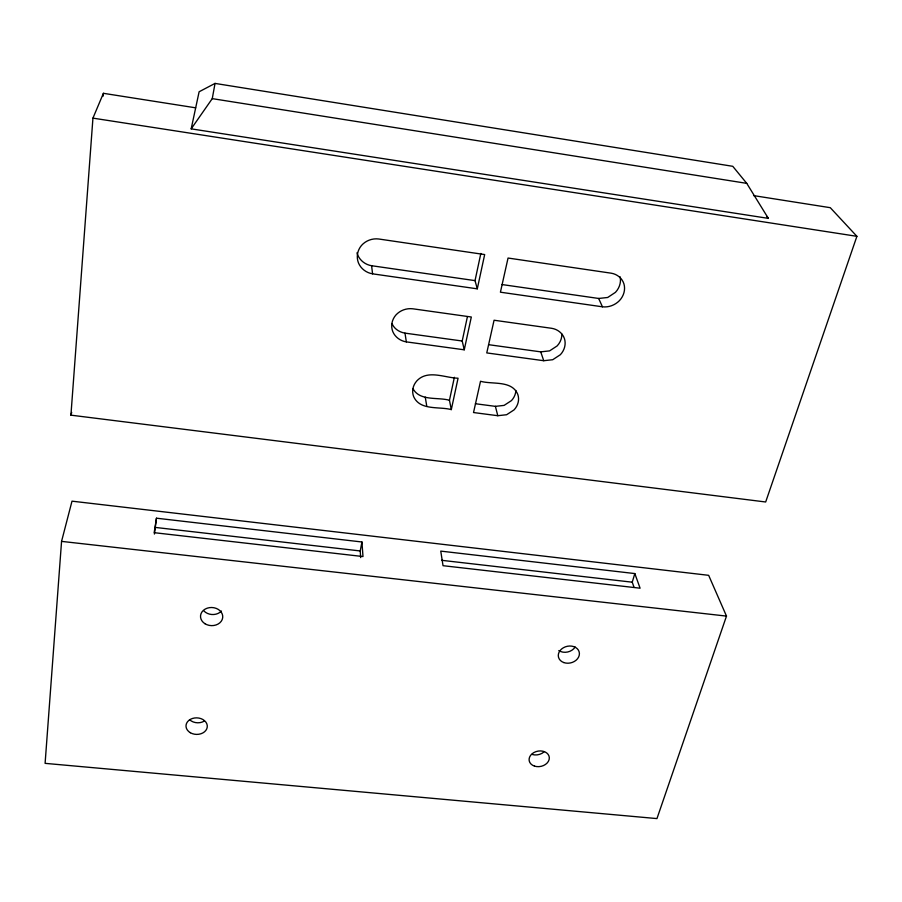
<?xml version="1.0" encoding="UTF-8"?>
<svg xmlns="http://www.w3.org/2000/svg" width="902" height="902" viewBox="0 0 902 902"><rect width="100%" height="100%" fill="white"/><g stroke="black" fill="none" stroke-linecap="round" stroke-linejoin="round"><path stroke-width="1.35" d="M61.561 541.38L45.1 763.351L656.96 818.588L726.493 616.1L708.656 575.318L72.002 501.162L61.561 541.38L726.493 616.1M753.542 195.599L830.28 207.685L856.9 236.324L765.674 501.986L70.92 415.157L92.94 118.128L103.403 93.312L195.678 107.823M103.189 96.108L103.403 93.312M154.4 534.074L156.474 518.199L361.939 541.989L362.987 556.545L154.174 532.676L156.474 518.199M191.179 128.851L212.263 98.634L215.037 83.412L732.762 166.306L746.743 183.354L768.346 218.374L191.179 128.851L199.116 91.767L215.037 83.412M360.687 557.616L360.225 550.953L361.939 541.989M451.304 409.609L458.058 378.22C444.866 377.882 427.695 369.268 416.837 380.881A18.04 16.123 -10.4 0 0 413.68 396.677C420.129 410.827 439.206 406.283 451.304 409.609L449.455 400.285L454.371 377.295M464.259 349.807L471.318 317.008L412.744 308.788C406.52 308.044 400.127 310.356 395.899 315.012A18.502 16.969 -9.8 0 0 392.787 331.598C395.099 337.168 400.432 340.99 406.34 341.881L464.259 349.807L462.207 341.012L467.416 316.636M477.293 288.832L484.667 254.556L378.727 238.996C372.312 238.173 365.727 240.62 361.465 245.491A18.998 17.905 -6.7 0 0 358.477 262.956C360.89 268.762 366.392 272.855 372.56 273.836L477.293 288.832L475.027 280.623L480.834 253.462M70.92 415.157L71.698 412.473M633.971 587.101L632.234 582.185L634.828 573.571L440.751 551.111L443.029 565.689L640.093 588.205L634.828 573.571M497.791 415.709L506.62 414.728L514.061 409.88A17.95 15.853 -15.6 0 0 517.771 394.332C511.738 380.001 492.424 384.692 480.518 381.264L473.527 412.541L497.791 415.709L495.39 406.351L475.41 403.735M495.39 406.351L504.105 405.393L511.468 400.589A17.736 15.717 -15.7 0 0 515.876 390.487M543.737 360.71L552.723 359.718L560.367 354.7A18.367 16.383 -21.2 0 0 564.415 338.543C562.51 333.007 557.368 329.174 551.663 328.305L494.07 320.233L486.764 352.919L543.737 360.71L540.726 351.859L488.557 344.677M540.726 351.859L549.6 350.878L557.165 345.906A18.141 16.236 -21.5 0 0 561.856 334.011M502.008 284.547L598.657 298.461L607.689 297.48L615.457 292.338A18.604 16.664 -28.6 0 0 620.114 276.779M602.446 306.804C608.726 307.559 615.063 305.113 619.46 300.614A18.841 16.822 -28.2 0 0 623.925 283.848C622.154 278.177 617.036 274.107 611.218 273.193L508.051 258.04L500.418 292.192L602.446 306.804L598.657 298.461M155.46 527.444L360.225 550.953M441.552 560.3L632.234 582.185M412.947 388.638C419.904 401.458 437.831 396.88 449.455 400.285M392.122 323.886C394.399 329.005 399.575 332.252 404.987 333.131L462.207 341.012M357.012 252.774A18.762 17.724 -6.7 0 0 357.699 254.939C360.078 260.678 365.502 264.748 371.601 265.718L475.027 280.623M92.94 118.128L856.9 236.324M212.263 98.634L746.743 183.354M766.632 216.243L768.346 218.374M425.248 397.105L426.804 406.407M404.987 333.131L406.34 341.881M371.601 265.718L372.56 273.836M575.149 647.027A10.553 8.422 -13.4 0 1 558.812 650.556M544.053 751.851A10.091 7.735 -11 0 1 532.067 754.41M221.43 611.037A11.004 8.997 2.9 0 1 204.01 611.037M204.326 721.07A10.542 8.231 2 0 1 189.544 719.649M205.002 623.744A11.128 9.065 2.7 0 0 222.681 617.78A11.128 9.065 2.7 0 0 207.201 608.185A11.128 9.065 2.7 0 0 205.002 623.744M190.356 732.728A10.655 8.276 1.9 0 0 207.234 727.17A10.655 8.276 1.9 0 0 192.363 718.499A10.655 8.276 1.9 0 0 190.356 732.728M563.806 662.564A10.666 8.468 -13.4 0 0 579.411 653.499A10.666 8.468 -13.4 0 0 563.322 647.794A10.666 8.468 -13.4 0 0 563.806 662.564M534.469 766.102A10.204 7.78 -11 0 0 549.318 757.714A10.204 7.78 -11 0 0 533.826 752.584A10.204 7.78 -11 0 0 534.469 766.102"/></g></svg>
